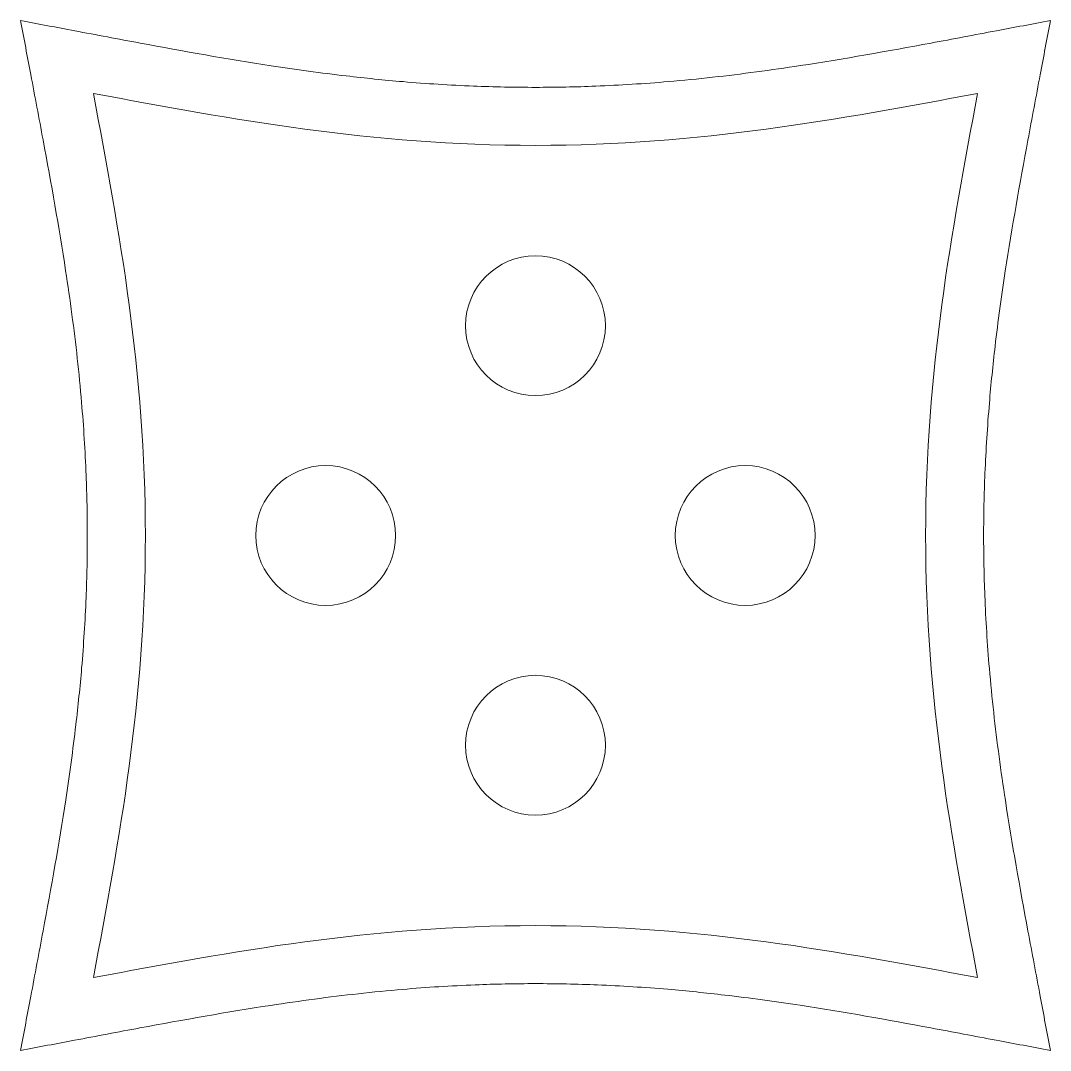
# Model space of a CAD drawing. Header units: millimetres. Extents: x 219 to 329, y 525 to 636.
import ezdxf

# ---------------------------------------------------------------- set-up
doc = ezdxf.new("R2010")
doc.units = ezdxf.units.MM

msp = doc.modelspace()

# ---------------------------------------------------------------- linework, layer by layer
at = {"color": 7, "linetype": 'Continuous', "lineweight": 18}
for centre in [(273.77, 603.11), (251.27, 580.61), (296.27, 580.61), (273.77, 558.11)]:
    msp.add_circle(centre, 7.5, dxfattribs=at)
at = {"color": 5, "linetype": 'Continuous', "lineweight": 0}
for points, knots in [([(218.54, 525.37), (218.9, 527.31), (219.49, 530.42), (220.29, 534.68), (221.61, 541.69), (223.14, 550.21), (224.43, 559.64), (225.17, 566.88), (225.6, 573.65), (225.74, 580.55), (225.6, 587.53), (225.1, 595.44), (224.29, 602.75), (222.93, 612.15), (221.61, 619.55), (220.29, 626.55), (219.49, 630.81), (218.9, 633.91), (218.54, 635.84)], [0, 0, 0, 0, 0.052943, 0.084895, 0.116847, 0.244629, 0.317678, 0.372517, 0.440299, 0.500164, 0.557867, 0.627968, 0.713127, 0.755666, 0.883291, 0.915209, 0.947126, 1, 1, 1, 1]), ([(218.54, 635.84), (220.48, 635.48), (223.58, 634.89), (227.85, 634.09), (234.85, 632.77), (243.38, 631.24), (252.8, 629.95), (260.04, 629.21), (266.82, 628.78), (273.71, 628.64), (280.69, 628.78), (288.6, 629.28), (295.91, 630.1), (305.31, 631.45), (312.71, 632.78), (319.71, 634.09), (323.98, 634.9), (327.07, 635.48), (329.01, 635.84)], [0, 0, 0, 0, 0.052943, 0.084895, 0.116847, 0.244629, 0.317678, 0.372517, 0.440299, 0.500164, 0.557867, 0.627968, 0.713127, 0.755666, 0.883291, 0.915209, 0.947126, 1, 1, 1, 1]), ([(329.01, 635.84), (328.64, 633.91), (328.06, 630.8), (327.25, 626.54), (325.94, 619.53), (324.41, 611.01), (323.11, 601.58), (322.38, 594.34), (321.95, 587.57), (321.8, 580.67), (321.94, 573.69), (322.44, 565.78), (323.26, 558.47), (324.61, 549.07), (325.94, 541.67), (327.26, 534.67), (328.06, 530.4), (328.64, 527.31), (329.01, 525.37)], [0, 0, 0, 0, 0.052943, 0.084895, 0.116847, 0.244629, 0.317678, 0.372517, 0.440299, 0.500164, 0.557867, 0.627968, 0.713127, 0.755666, 0.883291, 0.915209, 0.947126, 1, 1, 1, 1]), ([(226.35, 628.03), (241.23, 625.25), (256.11, 622.46), (291.44, 622.46), (306.32, 625.25), (321.2, 628.03)], [0, 0, 0, 0, 0.5, 0.5, 1, 1, 1, 1]), ([(226.35, 533.19), (229.14, 548.06), (231.92, 562.94), (231.92, 598.28), (229.14, 613.15), (226.35, 628.03)], [0, 0, 0, 0, 0.5, 0.5, 1, 1, 1, 1]), ([(321.2, 628.03), (318.41, 613.15), (315.62, 598.28), (315.62, 562.94), (318.41, 548.06), (321.2, 533.19)], [0, 0, 0, 0, 0.5, 0.5, 1, 1, 1, 1]), ([(321.2, 533.19), (306.32, 535.97), (291.44, 538.76), (256.11, 538.76), (241.23, 535.97), (226.35, 533.19)], [0, 0, 0, 0, 0.5, 0.5, 1, 1, 1, 1]), ([(329.01, 525.37), (327.07, 525.74), (323.97, 526.32), (319.7, 527.13), (312.69, 528.45), (304.17, 529.98), (294.75, 531.27), (287.5, 532.01), (280.73, 532.44), (273.84, 532.58), (266.85, 532.44), (258.95, 531.94), (251.63, 531.12), (242.23, 529.77), (234.83, 528.44), (227.84, 527.13), (223.57, 526.32), (220.47, 525.74), (218.54, 525.37)], [0, 0, 0, 0, 0.052943, 0.084895, 0.116847, 0.244629, 0.317678, 0.372517, 0.440299, 0.500164, 0.557867, 0.627968, 0.713127, 0.755666, 0.883291, 0.915209, 0.947126, 1, 1, 1, 1])]:
    msp.add_open_spline(points, degree=3, knots=knots, dxfattribs=at)

doc.saveas('drawing.dxf')
